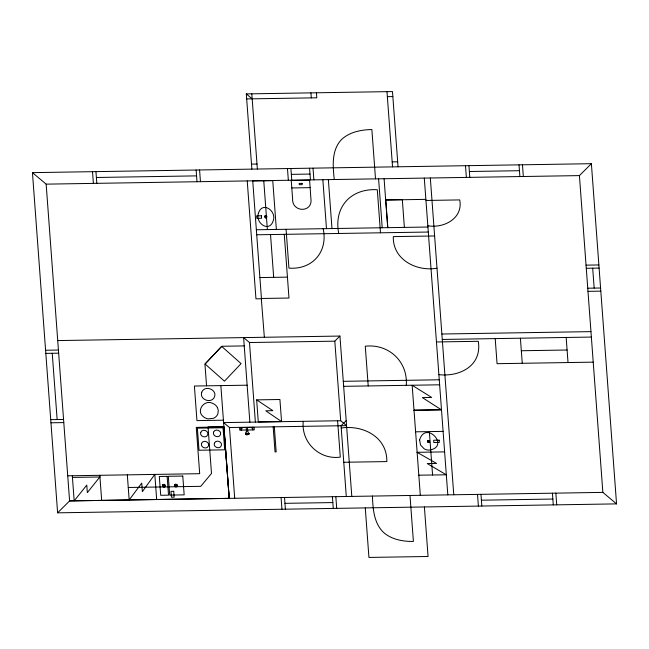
<?xml version="1.0" encoding="UTF-8"?>
<svg xmlns="http://www.w3.org/2000/svg" width="649" height="649" viewBox="0 0 649 649"><rect width="100%" height="100%" fill="white"/><g stroke="black" fill="none" stroke-linecap="round" stroke-linejoin="round"><path stroke-width="0.97" d="M245.841 432.98L245.419 433.751L246.425 434.919L249.046 434.359L247.723 431.05L247.456 427.456M245.882 432.915L246.482 431.074L246.214 427.472M154.77 474.435L142.374 491.626L141.742 483.099L129.175 499.957L69.589 500.906L57.615 512.832L32.45 172.642L591.385 163.694L616.55 503.884L57.615 512.832M99.93 476.853L87.331 492.623L86.771 485.103L74.173 500.833L72.315 475.749M249.873 422.183L243.618 337.61L249.484 342.534L334.811 341.171L339.938 336.06L351.799 496.404M32.45 172.642L46.152 184.146L579.419 175.603L591.385 163.694M346.193 420.641L341.066 425.744L346.298 496.493M251.869 169.129L246.304 93.91L392.483 91.566L398.048 166.793M246.669 98.924L316.801 97.804L316.428 92.783M387.348 96.669L392.848 96.579M251.496 164.116L256.996 164.027M392.174 161.861L397.675 161.779M96.393 177.485L196.574 175.879M291.352 174.362L310.011 174.062M469.365 171.514L519.451 170.711M252.745 180.876L272.758 180.682L276.36 229.446M291.799 187.95L310.125 187.65L310.879 198.424C313.199 213.05 291.839 212.734 292.594 198.716L291.239 180.43L309.573 180.138L310.125 187.65M385.668 200.006L425.866 199.365M426.02 200.46L459.727 199.916C463.329 218.388 443.843 228.545 427.894 225.763M256.355 229.77L427.991 227.02M256.72 234.784L428.356 232.034M434.611 235.96L393.302 236.625C392.629 259.657 416.593 271.801 437.004 268.207M586.039 265.149L598.873 264.946M586.274 268.288L599.1 268.078M259.933 277.569L287.434 277.131M587.751 288.213L600.576 288.002M587.978 291.344L600.812 291.141M261.474 298.475L288.983 298.037L284.27 234.346M441.872 334.016L590.955 331.631M57.729 340.579L339.938 336.06M442.269 339.451L591.361 337.066M436.493 341.966L478.297 341.301C482.215 365.549 460.076 377.028 438.911 374.66M244.227 345.909L221.739 346.274L204.946 364.121L206.552 385.839M45.592 350.249L58.426 350.038M45.819 353.381L58.653 353.178M521.325 350.744L567.096 350.014M593.218 362.15L497.061 363.691L495.203 338.608M343.289 381.328L439.292 379.787M247.131 385.19L194.392 386.025L196.947 420.617L223.418 420.187M343.654 386.342L439.665 384.8M256.655 399.873L279.914 399.5L281.552 421.582L258.294 421.955L256.655 399.873L272.864 410.671L265.774 410.785L281.552 421.582M414.005 410.136L441.507 409.689M414.021 410.322L441.523 409.884L422.345 397.594L431.699 397.448L412.164 385.287L420.309 495.309M50.727 419.66L63.561 419.457M50.955 422.799L63.789 422.588M340.693 420.73L223.597 422.604L229.47 427.529L346.566 425.655L340.693 420.73L334.811 341.171M341.236 428.007C363.124 424.795 387.258 436.955 386.836 461.577L343.767 462.266M246.409 430.019L239.757 430.125L239.57 427.577L254.051 427.35L254.246 429.898L247.642 430.003M246.466 430.814L247.707 430.798M415.611 431.82L443.113 431.374M417.129 452.321L444.63 451.882M67.731 475.822L199.689 473.689L196.266 427.383L223.84 426.945L229.202 498.343L129.175 499.949L127.318 474.849M72.437 477.421L99.938 476.983M418.816 475.182L446.325 474.808L427.229 463.564L436.574 463.418L417.129 452.361M128.251 487.488L200.752 486.328L211.493 473.446L208.053 426.961L223.978 426.709L229.202 498.367L220.855 385.603M616.55 503.884L602.856 492.388L69.589 500.923L46.152 184.146M284.96 503.332L332.84 502.569M481.388 500.192L552.843 499.049M246.304 93.91L252.169 98.835M217.391 407.507L218.307 410.265L217.861 413.884A9.086 8.161 13.9 0 1 213.407 418.321L208.134 418.881A9.086 8.161 13.9 0 1 203.372 416.715C195.682 410.906 204.2 399.338 212.288 403.216A9.086 8.161 13.9 0 1 217.391 407.475M261.32 298.743L264.354 337.277M592.691 268.183L594.159 288.107M579.419 175.603L602.856 492.388M566.171 337.472L568.021 362.556M555.852 493.143L556.72 504.841M552.413 493.191L553.281 504.898M522.461 164.797L523.329 176.504M519.022 164.854L519.89 176.56M520.393 338.202L522.258 363.286M468.935 165.657L469.795 177.364M465.495 165.714L466.363 177.42M480.958 494.335L481.826 506.042M477.518 494.392L478.386 506.098M430.328 177.996L453.765 494.773M424.292 178.094L447.81 494.871M429.362 431.601L432.575 475.027M404.376 227.401L402.331 199.681L385.782 199.949L387.826 227.661M424.397 506.958L428.064 556.493L368.932 557.434L365.273 507.907M386.982 91.655L392.548 166.882M406.274 385.344C408.107 361.72 388.727 343.516 365.273 346.225L368.218 385.952M409.998 495.471L413.397 541.436C403.313 541.582 392.677 539.749 384.589 533.324C373.865 524.189 372.948 509.116 372.429 496.071M384.094 178.735L387.721 227.669M378.594 178.824L382.212 227.75M380.484 232.804L377.296 189.727C350.736 188.161 333.481 207.258 338.746 233.47M375.511 178.873L371.861 129.549C361.136 129.759 349.714 131.917 341.617 139.454C331.323 150.073 332.856 166.063 334.259 179.53M328.362 179.627L331.98 228.562M322.861 179.716L326.479 228.643M337.602 420.779L340.295 457.139C319.357 460.011 301.087 442.318 303.229 421.331M323.145 228.699C328.264 251.634 312.445 269.943 288.943 268.118L286.071 229.292M310.928 92.872L311.301 97.894M313.013 168.156L313.881 179.854M335.841 496.663L336.709 508.362M309.573 168.213L310.441 179.911M332.402 496.712L333.27 508.418M290.914 168.505L291.782 180.211M287.475 168.562L288.343 180.268M270.519 234.565L273.683 277.35M263.762 180.698L267.38 229.592M284.53 497.483L285.39 509.189M251.804 93.821L257.369 169.04M281.09 497.54L281.95 509.238M274.324 426.815L276.174 451.891L275.03 451.915L273.172 426.831M252.729 180.836L261.458 298.743L255.957 298.824L247.228 180.925M249.484 342.534L255.373 422.093M252.591 427.366L252.777 429.922M241.128 427.553L241.314 430.1M241.087 427.553L241.274 430.1M229.47 427.529L234.703 498.278M199.576 169.965L200.444 181.671M196.136 170.03L197.004 181.728M154.819 474.435L156.677 499.519M95.955 171.628L96.823 183.334M92.523 171.685L93.383 183.383M99.816 475.311L101.674 500.387M52.236 353.275L57.144 419.554M419.611 439.86L420.52 444.971L424.081 448.743A8.948 8.039 13.9 0 0 428.794 450.146C450.933 447.372 425.947 419.668 419.611 439.86M258.424 213.334C254.927 222.883 269.424 233.34 273.27 220.587C276.774 211.039 262.269 200.59 258.424 213.334M214.381 443.202C212.896 447.226 219.768 449.757 221.333 445.693C222.826 441.669 215.947 439.138 214.381 443.202M201.758 392.207C199.024 399.606 211.655 404.246 214.527 396.79C217.269 389.392 204.63 384.735 201.758 392.207M200.728 432.339C199.243 436.371 206.114 438.894 207.68 434.838C209.173 430.806 202.293 428.275 200.728 432.339M201.547 443.405C200.062 447.437 206.934 449.96 208.499 445.904C209.992 441.872 203.113 439.341 201.547 443.405M213.562 432.137C212.077 436.169 218.948 438.692 220.514 434.627C222.007 430.603 215.127 428.072 213.562 432.137M265.327 216.377L265.19 217.123L266.033 217.796L266.512 216.807L265.903 216.125L265.327 216.377M264.938 215.939L264.687 217.237L266.163 218.421L267.007 216.685L265.952 215.492L264.938 215.939M249.151 433.621C247.139 435.917 241.963 432.421 249.151 433.621M427.561 440.549L427.699 442.415L429.654 442.383L429.508 440.517L427.561 440.549M428.016 440.939L428.089 442.01L429.2 441.993L429.127 440.922L428.016 440.939M163.224 485.192L163.305 486.377L164.603 486.352L164.522 485.176L163.224 485.192M175.344 484.998L175.433 486.182L176.731 486.158L176.642 484.981L175.344 484.998M162.704 484.754L162.331 486.06L162.858 486.823L164.302 487.229L165.122 486.791L165.536 486.004L164.968 484.722L164.092 484.308L162.704 484.754M174.824 484.56L174.451 485.866L174.979 486.636L175.863 487.05L177.25 486.596L177.623 485.298L177.096 484.527L175.644 484.122L174.824 484.56M221.69 346.42L205.068 363.992L224.473 381.182L241.095 363.61L221.69 346.42M241.89 428.583C240.454 428.632 242.247 429.533 241.89 428.583M252.68 428.664C251.796 429.33 251.771 427.967 252.68 428.664M302.093 183.383L299.181 183.432L299.27 184.697L302.191 184.649L302.093 183.383M261.377 215.776L256.655 215.857L256.842 218.364L261.555 218.283L261.377 215.776M223.045 427.748L197.377 428.153L199.016 450.244L224.684 449.83L223.045 427.748M439.146 440.16L433.637 440.249L433.808 442.513L439.316 442.423L439.146 440.16M167.134 476.35L159.313 476.471L160.701 495.284L168.521 495.155L167.134 476.35M182.775 476.058L168.302 476.285L169.697 495.098L184.17 494.863L182.775 476.058M173.737 491.309L170.987 491.35L171.417 497.207L174.167 497.158L173.737 491.309"/></g></svg>
